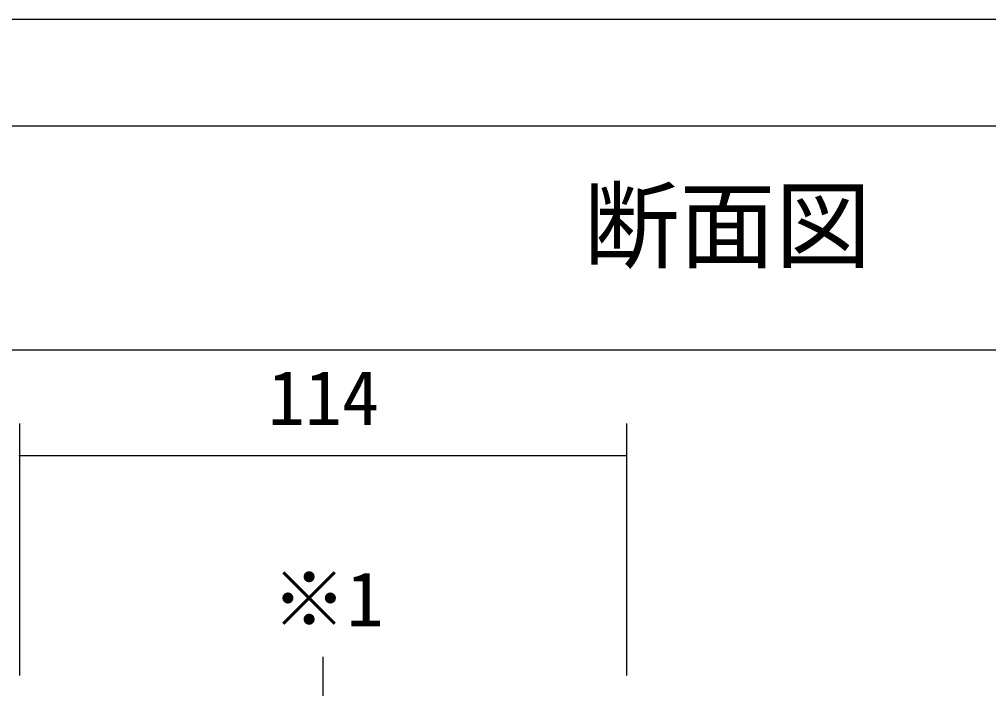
# Model space of a CAD drawing. Units: millimetres, scale not verified. Extents: x -800 to 800, y -554 to 554.
# Drawn here: x -450.6 to -268.6, y 428.4 to 554 of the extents above; entities that cross this region are included whole.
import ezdxf
from ezdxf.enums import TextEntityAlignment as Align

# ---------------------------------------------------------------- set-up
doc = ezdxf.new("R2010")
doc.units = ezdxf.units.MM
doc.header["$LTSCALE"] = 4
doc.linetypes.add('USER11', pattern=[4.619272, 2.886781, -0.577497, 0.577497, -0.577497])
for name, color, linetype, lineweight in [('1-0', 7, 'Continuous', 25), ('1-4_0', 7, 'Continuous', 25), ('2-0', 7, 'Continuous', 25)]:
    doc.layers.add(name, color=color, linetype=linetype, lineweight=lineweight)
doc.styles.add('ＭＳ ゴシック', font='')
doc.styles.get('ＭＳ ゴシック').set_extended_font_data('MS Gothic')

msp = doc.modelspace()

# ---------------------------------------------------------------- linework, layer by layer
at = {"layer": '1-0'}
for p, q in [((-780, 534), (152, 534)), ((-780, 492), (152, 492))]:
    msp.add_line(p, q, dxfattribs=at)
at = {"layer": '1-4_0'}
for p, q in [((-780, 534), (152, 534)), ((-780, 534), (152, 534)), ((-780, 492), (152, 492)), ((-780, 492), (152, 492))]:
    msp.add_line(p, q, dxfattribs=at)
msp.add_lwpolyline([(-800, -554), (800, -554), (800, 554), (-800, 554)], close=True, dxfattribs=at)
at = {"layer": '2-0'}
for p, q in [((-450.624, 478.153), (-450.624, 430.852)), ((-336.626, 478.153), (-336.626, 430.852)), ((-450.624, 472.153), (-336.626, 472.153)), ((-450.585, 472.158), (-450.585, 472.153)), ((-336.586, 472.158), (-336.585, 472.153))]:
    msp.add_line(p, q, dxfattribs=at)
at = {"layer": '2-0', "linetype": 'USER11'}
msp.add_line((-393.624, 434.376), (-393.624, 322.424), dxfattribs=at)
at = {"layer": '2-0'}
for centre, radius, start, end in [((-450.624, 472.153), 0.0393, 94.09232, 99.47001), ((-450.624, 472.154), 0.0393, 260.52999, 265.90768), ((-450.624, 472.151), 0.042, 88.67468, 93.9454), ((-450.624, 472.156), 0.042, 266.0546, 271.32532), ((-450.624, 472.143), 0.0494, 83.971, 88.85308), ((-450.624, 472.164), 0.0494, 271.14692, 276.029), ((-450.623, 472.147), 0.0454, 78.84934, 83.96988), ((-450.623, 472.16), 0.0454, 276.03012, 281.15066), ((-450.623, 472.15), 0.042, 73.49773, 78.84711), ((-450.623, 472.156), 0.042, 281.15289, 286.50227), ((-450.622, 472.153), 0.0392, 67.93411, 73.49422), ((-450.622, 472.154), 0.0392, 286.50578, 292.06589), ((-450.621, 472.155), 0.0371, 62.18597, 67.92926), ((-450.621, 472.152), 0.0371, 292.07074, 297.81403), ((-450.62, 472.156), 0.0355, 56.29047, 62.17984), ((-450.62, 472.15), 0.0355, 297.82016, 303.70953), ((-450.62, 472.157), 0.0345, 50.29349, 56.28328), ((-450.62, 472.149), 0.0345, 303.71672, 309.70651), ((-450.619, 472.158), 0.034, 44.2475, 50.28563), ((-450.619, 472.149), 0.034, 309.71437, 315.7525), ((-450.619, 472.158), 0.034, 38.20827, 44.23944), ((-450.619, 472.149), 0.034, 315.76056, 321.79173), ((-450.62, 472.157), 0.0347, 32.23117, 38.20053), ((-450.62, 472.149), 0.0347, 321.79947, 327.76883), ((-450.621, 472.157), 0.0358, 26.36739, 32.22422), ((-450.621, 472.15), 0.0358, 327.77578, 333.63261), ((-450.622, 472.156), 0.0376, 20.66096, 26.36157), ((-450.625, 472.155), 0.0399, 15.14681, 20.65644), ((-450.625, 472.152), 0.0399, 339.34356, 344.85319), ((-450.622, 472.151), 0.0376, 333.63843, 339.33904), ((-450.627, 472.154), 0.0428, 9.85012, 15.14363), ((-450.627, 472.152), 0.0428, 344.85637, 350.14988), ((-450.631, 472.154), 0.0463, 4.78666, 9.84818), ((-450.635, 472.153), 0.0505, 355.21421, 0.03605), ((-450.631, 472.153), 0.0463, 350.15182, 355.21334), ((-336.627, 472.153), 0.0385, 176.8034, 183.1966), ((-336.629, 472.154), 0.0368, 164.09186, 170.41214), ((-336.628, 472.153), 0.0375, 170.42353, 176.81848), ((-336.628, 472.153), 0.0375, 183.18152, 189.57647), ((-336.629, 472.153), 0.0368, 189.58786, 195.90814), ((-336.629, 472.153), 0.0369, 157.91384, 164.08276), ((-336.629, 472.153), 0.0369, 195.91724, 202.08616), ((-336.628, 472.153), 0.0375, 151.94293, 157.90767), ((-336.628, 472.153), 0.0375, 202.09233, 208.05707), ((-336.628, 472.153), 0.0386, 146.20582, 151.93978), ((-336.628, 472.154), 0.0386, 208.06022, 213.79418), ((-336.626, 472.152), 0.0398, 140.70417, 146.20539), ((-336.626, 472.155), 0.0398, 213.79461, 219.29583), ((-336.625, 472.151), 0.0411, 135.41861, 140.70597), ((-336.625, 472.155), 0.0411, 219.29403, 224.58139), ((-336.625, 472.15), 0.0423, 130.31331, 135.42213), ((-336.625, 472.156), 0.0423, 224.57787, 229.68669), ((-336.624, 472.15), 0.043, 125.34009, 130.31815), ((-336.624, 472.157), 0.043, 229.68185, 234.65991), ((-336.624, 472.15), 0.0432, 120.44129, 125.34595), ((-336.624, 472.157), 0.0432, 234.65405, 239.55871), ((-336.624, 472.15), 0.0428, 115.55153, 120.44799), ((-336.624, 472.157), 0.0428, 239.55201, 244.44847), ((-336.625, 472.151), 0.0417, 110.59857, 115.559), ((-336.625, 472.156), 0.0417, 244.441, 249.40143), ((-336.625, 472.153), 0.0398, 105.50351, 110.60674), ((-336.625, 472.154), 0.0398, 249.39326, 254.49649), ((-336.626, 472.155), 0.0374, 100.18113, 105.51225), ((-336.626, 472.151), 0.0374, 254.48775, 259.81887), ((-336.627, 472.158), 0.0345, 94.54116, 100.19012), ((-336.627, 472.149), 0.0345, 259.80988, 265.45884), ((-336.627, 472.156), 0.0361, 88.57282, 94.25244), ((-336.627, 472.15), 0.0361, 265.74756, 271.42718), ((-336.627, 472.142), 0.0507, 84.04218, 88.84291), ((-336.627, 472.165), 0.0507, 271.15709, 275.95782), ((-336.626, 472.145), 0.048, 79.105, 84.04197), ((-336.626, 472.162), 0.048, 275.95803, 280.895), ((-336.626, 472.147), 0.0455, 74.02738, 79.10459), ((-336.626, 472.16), 0.0455, 280.89541, 285.97262), ((-336.625, 472.149), 0.0433, 68.80632, 74.02665), ((-336.625, 472.158), 0.0433, 285.97335, 291.19368), ((-336.625, 472.151), 0.0414, 63.44102, 68.80513), ((-336.625, 472.156), 0.0414, 291.19487, 296.55898), ((-336.624, 472.152), 0.0397, 57.93415, 63.43922), ((-336.624, 472.154), 0.0397, 296.56078, 302.06585), ((-336.623, 472.154), 0.0383, 52.29325, 57.93158), ((-336.623, 472.153), 0.0383, 302.06842, 307.70675), ((-336.623, 472.154), 0.0372, 46.53209, 52.28979), ((-336.623, 472.152), 0.0372, 307.71021, 313.46791), ((-336.622, 472.155), 0.0364, 40.67167, 46.52767), ((-336.622, 472.152), 0.0364, 313.47233, 319.32833), ((-336.622, 472.155), 0.0361, 34.74069, 40.66633), ((-336.622, 472.151), 0.0361, 319.33367, 325.25931), ((-336.622, 472.155), 0.0361, 28.77521, 34.73459), ((-336.622, 472.151), 0.0361, 325.26541, 331.22479), ((-336.622, 472.155), 0.0366, 22.8172, 28.76861), ((-336.622, 472.152), 0.0366, 331.23139, 337.1828), ((-336.623, 472.155), 0.0377, 16.91234, 22.81048), ((-336.623, 472.152), 0.0377, 337.18952, 343.08766), ((-336.625, 472.154), 0.0393, 11.10701, 16.90591), ((-336.625, 472.153), 0.0393, 343.09409, 348.89299), ((-336.627, 472.154), 0.0416, 5.44522, 11.10125), ((-336.63, 472.153), 0.0445, 354.55955, 0.03418), ((-336.627, 472.153), 0.0416, 348.89875, 354.55478)]:
    msp.add_arc(centre, radius, start, end, dxfattribs=at)

# ---------------------------------------------------------------- texts
at = {"layer": '1-4_0', "style": 'ＭＳ ゴシック'}
msp.add_text('断面図', height=13.2, dxfattribs=at).set_placement((-344.697, 504.791), align=Align.BOTTOM_LEFT)
at = {"layer": '2-0', "style": 'ＭＳ ゴシック'}
for s, p in [('114', (-403.996, 474.788)), ('※1', (-403.216, 437.011))]:
    msp.add_text(s, height=10.26, dxfattribs=at).set_placement(p, align=Align.BOTTOM_LEFT)

doc.saveas('drawing.dxf')
